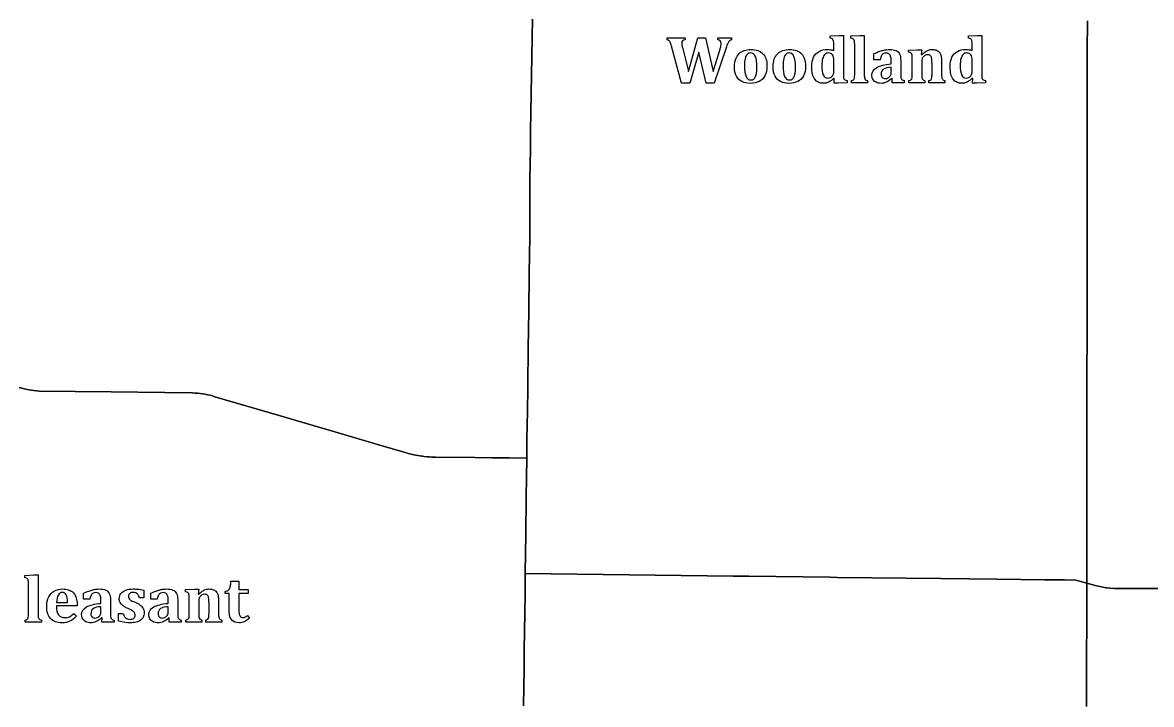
# Model space of a CAD drawing. Extents: x 0 to 800, y 146 to 730.
# Drawn here: x 543.7 to 671.9, y 456.5 to 533.9 of the extents above; entities that cross this region are included whole.
import ezdxf

# ---------------------------------------------------------------- set-up
doc = ezdxf.new("R2010")
doc.units = 0
doc.layers.get('0').update_dxf_attribs({"linetype": 'CONTINUOUS'})

msp = doc.modelspace()

# ---------------------------------------------------------------- linework, layer by layer
at = {"color": 1}
for points in [[(601.6, 534.30625), (601.546875, 530.078125), (601.50625, 527.940625), (601.465625, 525.821875), (601.38125, 521.628125), (601.378125, 519.515625), (601.334375, 516.1875), (601.31875, 514.009375), (601.3125, 511.815625), (601.30625, 509.61875), (601.271875, 507.503125), (601.24375, 505.4375), (601.1875, 501.1625), (601.13125, 496.934375), (601.078125, 492.70625), (601.034375, 489.521875), (601.021875, 488.478125), (600.990625, 486.28125), (600.965625, 484.46875), (598.9875, 484.490625), (597.046875, 484.5125), (595.06875, 484.528125), (590.603125, 484.58125), (590.159375, 484.59375), (589.934375, 484.60625), (589.7125, 484.621875), (589.26875, 484.665625), (589.18125, 484.684375), (589.046875, 484.7), (588.828125, 484.734375), (588.60625, 484.76875), (588.3875, 484.809375), (588.16875, 484.853125), (587.95, 484.9), (587.734375, 484.95), (587.515625, 485.003125), (587.303125, 485.0625), (587.159375, 485.103125), (584.278125, 485.95), (578.178125, 487.74375), (578.0125, 487.790625), (572.859375, 489.303125), (565.56875, 491.4375), (565.29375, 491.525), (565.01875, 491.6), (564.740625, 491.66875), (564.459375, 491.725), (564.178125, 491.775), (563.89375, 491.8125), (563.609375, 491.840625), (563.309375, 491.8625), (563.0125, 491.871875), (559.88125, 491.903125), (553.79375, 491.98125), (545.6125, 492.075), (544.70625, 492.18125), (544.265625, 492.25), (543.365625, 492.490625)], [(664.609375, 534.109375), (664.6, 533.40625), (664.584375, 531.325), (664.59375, 530.234375), (664.590625, 529.178125), (664.5875, 526.35625), (664.584375, 524.940625), (664.58125, 521.33125), (664.58125, 516.475), (664.571875, 514.5125), (664.575, 513.334375), (664.584375, 512.528125), (664.56875, 510.54375), (664.565625, 508.996875), (664.5625, 506.740625), (664.565625, 504.659375), (664.5625, 502.509375), (664.559375, 500.4), (664.559375, 498.284375), (664.553125, 494.059375), (664.55, 491.94375), (664.55, 491.44375), (664.546875, 489.840625), (664.546875, 487.734375), (664.55, 487.0125), (664.546875, 485.621875), (664.54375, 483.509375), (664.54375, 482.571875), (664.5375, 479.28125), (664.5375, 478.353125), (664.534375, 475.05625), (664.534375, 474.128125), (664.528125, 470.284375), (663.29375, 470.634375), (662.021875, 470.646875), (659.78125, 470.671875), (654.309375, 470.734375), (647.984375, 470.809375), (636.190625, 470.940625), (635.41875, 470.95), (626.1875, 471.05625), (624.39375, 471.078125), (612.596875, 471.221875), (606.696875, 471.29375), (600.796875, 471.36875), (600.828125, 473.690625), (600.853125, 475.8), (600.909375, 480.03125), (600.965625, 484.46875), (600.990625, 486.28125), (601.021875, 488.478125), (601.034375, 489.521875), (601.078125, 492.70625), (601.13125, 496.934375), (601.1875, 501.1625), (601.24375, 505.4375), (601.271875, 507.503125), (601.30625, 509.61875), (601.3125, 511.815625), (601.31875, 514.009375), (601.334375, 516.1875), (601.378125, 519.515625), (601.38125, 521.628125), (601.465625, 525.821875), (601.50625, 527.940625), (601.546875, 530.078125), (601.6, 534.30625)], [(664.528125, 470.284375), (664.534375, 474.128125), (664.534375, 475.05625), (664.5375, 478.353125), (664.5375, 479.28125), (664.54375, 482.571875), (664.54375, 483.509375), (664.546875, 485.621875), (664.55, 487.0125), (664.546875, 487.734375), (664.546875, 489.840625), (664.55, 491.44375), (664.55, 491.94375), (664.553125, 494.059375), (664.559375, 498.284375), (664.559375, 500.4), (664.5625, 502.509375), (664.565625, 504.659375), (664.5625, 506.740625), (664.565625, 508.996875), (664.56875, 510.54375), (664.584375, 512.528125), (664.575, 513.334375), (664.571875, 514.5125), (664.58125, 516.475), (664.58125, 521.33125), (664.584375, 524.940625), (664.5875, 526.35625), (664.590625, 529.178125), (664.59375, 530.234375), (664.584375, 531.325), (664.6, 533.40625), (664.609375, 534.109375)], [(543.365625, 492.490625), (544.265625, 492.25), (544.70625, 492.18125), (545.6125, 492.075), (553.79375, 491.98125), (559.88125, 491.903125), (563.0125, 491.871875), (563.309375, 491.8625), (563.609375, 491.840625), (563.89375, 491.8125), (564.178125, 491.775), (564.459375, 491.725), (564.740625, 491.66875), (565.01875, 491.6), (565.29375, 491.525), (565.56875, 491.4375), (572.859375, 489.303125), (578.0125, 487.790625), (578.178125, 487.74375), (584.278125, 485.95), (587.159375, 485.103125), (587.303125, 485.0625), (587.515625, 485.003125), (587.734375, 484.95), (587.95, 484.9), (588.16875, 484.853125), (588.3875, 484.809375), (588.60625, 484.76875), (588.828125, 484.734375), (589.046875, 484.7), (589.18125, 484.684375), (589.26875, 484.665625), (589.7125, 484.621875), (589.934375, 484.60625), (590.159375, 484.59375), (590.603125, 484.58125), (595.06875, 484.528125), (597.046875, 484.5125), (598.9875, 484.490625), (600.965625, 484.46875), (600.909375, 480.03125), (600.853125, 475.8), (600.828125, 473.690625), (600.796875, 471.36875), (600.76875, 469.040625), (600.740625, 466.928125), (600.71875, 464.809375), (600.6875, 462.703125), (600.659375, 460.590625), (600.63125, 458.475), (600.603125, 456.3625)], [(600.603125, 456.3625), (600.63125, 458.475), (600.659375, 460.590625), (600.6875, 462.703125), (600.71875, 464.809375), (600.740625, 466.928125), (600.76875, 469.040625), (600.796875, 471.36875), (606.696875, 471.29375), (612.596875, 471.221875), (624.39375, 471.078125), (626.1875, 471.05625), (635.41875, 470.95), (636.190625, 470.940625), (647.984375, 470.809375), (654.309375, 470.734375), (659.78125, 470.671875), (662.021875, 470.646875), (663.29375, 470.634375), (664.528125, 470.284375), (664.521875, 466.175)], [(664.5125, 456.28125), (664.5125, 458.465625), (664.515625, 460.653125), (664.51875, 461.953125), (664.51875, 462.840625), (664.521875, 465.03125), (664.521875, 466.175), (664.528125, 470.284375), (665.628125, 469.971875), (666.715625, 469.740625), (666.81875, 469.734375), (667.625, 469.684375), (670.315625, 469.665625), (675.484375, 469.659375)], [(675.484375, 469.659375), (670.315625, 469.665625), (667.625, 469.684375), (666.81875, 469.734375), (666.715625, 469.740625), (665.628125, 469.971875), (664.528125, 470.284375)], [(664.521875, 466.175), (664.521875, 465.03125), (664.51875, 462.840625), (664.51875, 461.953125), (664.515625, 460.653125), (664.5125, 458.465625), (664.5125, 456.28125)]]:
    msp.add_lwpolyline(points, dxfattribs=at)
at = {"color": 7}
for points in [[(616.921912, 531.944992), (616.921912, 532.192496), (618.939408, 532.192496), (618.939408, 531.944992)], [(618.665656, 530.973744), (619.314408, 528.367496), (620.390656, 532.192496), (621.23816, 532.192496), (622.115656, 528.367496), (622.906888, 530.90624)], [(622.651912, 531.944992), (622.651912, 532.192496), (624.215656, 532.192496), (624.215656, 531.944992)], [(635.398096, 532.140216), (635.398096, 532.391464), (636.436848, 532.443944), (636.905592, 532.443944), (636.905632, 528.168744)], [(637.76784, 532.1438), (637.76784, 532.391296), (638.806592, 532.443776), (639.275336, 532.443776), (639.275632, 528.157496)], [(651.103096, 532.140216), (651.103096, 532.391464), (652.141848, 532.443944), (652.610592, 532.443944), (652.610632, 528.168744)], [(623.626912, 531.157496), (622.220656, 527.047496), (621.32816, 527.047496), (620.480656, 530.568744), (619.475656, 527.047496), (618.53816, 527.047496), (617.409408, 531.247496)], [(635.82188, 530.75272), (635.82188, 531.093968)], [(638.191536, 528.157536), (638.191536, 531.082536)], [(644.30444, 530.538712), (644.30444, 530.793712), (645.331944, 530.823712), (645.80444, 530.823712), (645.7482, 530.283712), (645.79316, 530.272432)], [(651.52688, 530.75272), (651.52688, 531.093968)], [(635.821888, 528.314992), (635.821888, 529.563744)], [(641.079424, 529.698712), (640.370672, 529.698712), (640.370672, 530.381208)], [(642.331896, 529.211208), (642.331896, 529.567464)], [(643.415672, 529.597448), (643.415672, 528.134944)], [(644.720632, 528.153712), (644.720632, 529.69496)], [(645.804384, 529.601208), (645.804384, 528.157464)], [(648.05068, 529.529912), (648.05068, 528.157416)], [(651.526888, 528.314992), (651.526888, 529.563744)], [(625.681864, 528.989992), (625.681888, 528.989992)], [(630.061864, 528.989992), (630.061888, 528.989992)], [(642.335632, 528.22124), (642.335632, 528.843744)], [(646.966912, 528.153744), (646.966912, 529.154992)], [(626.341888, 527.013744), (626.341888, 527.013744)], [(630.721888, 527.013744), (630.721888, 527.013744)], [(637.318112, 527.324992), (637.318112, 527.073744), (636.298112, 527.039984), (635.84436, 527.039984), (635.87812, 527.579984), (635.82188, 527.583984)], [(639.650608, 527.32124), (639.650608, 527.073744), (637.813112, 527.073744), (637.813112, 527.32124)], [(642.459384, 527.564992), (642.403144, 527.583712)], [(643.82064, 527.321136), (643.82064, 527.07364), (642.42564, 527.07364), (642.459384, 527.564992)], [(646.16436, 527.321208), (646.16436, 527.073712), (644.353112, 527.073712), (644.353112, 527.321208)], [(648.429384, 527.073744), (646.610632, 527.073744), (646.610632, 527.32124)], [(648.429408, 527.321152), (648.429384, 527.073744)], [(653.023112, 527.324992), (653.023112, 527.073744), (652.003112, 527.039984), (651.54936, 527.039984), (651.58312, 527.579984), (651.52688, 527.583984)], [(543.987016, 470.908968), (543.987016, 471.156464), (545.025768, 471.208944), (545.49452, 471.208944), (545.494728, 466.922736)], [(567.394752, 470.496488), (568.291, 470.496488), (568.291, 469.558992), (569.359752, 469.558992), (569.359752, 469.09024), (568.291, 469.09024), (568.291, 467.398992)], [(544.410712, 466.922696), (544.410712, 469.847696)], [(551.378528, 468.46396), (550.669776, 468.46396), (550.669776, 469.146456)], [(557.506032, 469.499016), (557.506032, 468.625264), (557.011032, 468.625264)], [(559.013528, 468.46396), (558.304776, 468.46396), (558.304776, 469.146456)], [(562.238544, 469.30396), (562.238544, 469.55896), (563.26604, 469.58896), (563.738544, 469.58896), (563.682304, 469.04896), (563.727264, 469.03768)], [(567.207224, 466.993992), (567.207224, 469.09024), (566.73848, 469.09024), (566.73848, 469.348992)], [(549.953448, 467.687768), (547.575944, 467.687768)], [(547.594728, 468.092736), (548.84348, 468.092736)], [(552.630992, 467.976456), (552.630992, 468.332704)], [(553.714776, 468.362688), (553.714776, 466.900192)], [(560.265992, 467.976456), (560.265992, 468.332704)], [(561.349776, 468.362688), (561.349776, 466.900192)], [(562.654736, 466.91896), (562.654736, 468.460208)], [(563.73848, 468.366456), (563.73848, 466.922704)], [(564.901, 466.918992), (564.901, 467.92024)], [(565.984792, 468.295168), (565.984792, 466.922664)], [(549.552192, 466.85152), (549.855976, 466.521488)], [(552.634728, 466.986488), (552.634728, 467.608992)], [(554.63352, 465.955296), (554.63352, 466.851544), (555.135976, 466.851488)], [(560.269728, 466.986488), (560.269728, 467.608992)], [(569.250984, 466.603984), (569.487232, 466.288992)], [(545.869712, 466.086488), (545.869712, 465.838992), (544.032208, 465.838992), (544.032208, 466.086488)], [(552.75848, 466.33024), (552.70224, 466.34896)], [(554.119824, 466.086464), (554.119824, 465.838968), (552.724824, 465.838968), (552.75848, 466.33024)], [(560.39348, 466.33024), (560.33724, 466.34896)], [(561.754744, 466.086464), (561.754744, 465.838968), (560.359744, 465.838968), (560.39348, 466.33024)], [(564.098464, 466.086456), (564.098464, 465.83896), (562.287208, 465.83896), (562.287208, 466.086456)], [(566.36348, 465.838992), (564.544728, 465.838992), (564.544728, 466.086488)], [(566.36352, 466.086408), (566.36348, 465.838992)]]:
    msp.add_lwpolyline(points, dxfattribs=at)
for points in [[(617.120656, 531.854992), (617.068176, 531.894992), (617.001904, 531.924992), (616.921912, 531.944992)], [(617.26316, 531.674992), (617.22068, 531.754992), (617.17316, 531.814984), (617.120656, 531.854992)], [(618.650656, 531.83624), (618.588176, 531.77872), (618.556904, 531.697488), (618.556912, 531.592496)], [(618.939408, 531.944992), (618.809408, 531.929952), (618.71316, 531.893712), (618.650656, 531.83624)], [(622.938784, 531.83812), (622.875024, 531.89932), (622.7794, 531.934984), (622.651912, 531.944992)], [(623.034408, 531.55124), (623.0344, 531.68124), (623.002568, 531.776864), (622.938784, 531.83812)], [(623.98316, 531.83812), (623.92068, 531.78684), (623.8644, 531.714984), (623.814408, 531.622496)], [(624.215656, 531.944992), (624.123152, 531.924992), (624.045648, 531.889392), (623.98316, 531.83812)], [(635.656848, 532.053968), (635.609328, 532.086448), (635.523096, 532.115168), (635.398096, 532.140216)], [(635.76372, 531.917088), (635.73996, 531.975808), (635.70436, 532.021464), (635.656848, 532.053968)], [(635.8106, 531.662088), (635.8034, 531.773336), (635.78748, 531.858336), (635.76372, 531.917088)], [(637.996592, 532.07628), (637.949072, 532.10124), (637.87284, 532.1238), (637.76784, 532.1438)], [(638.107216, 531.976904), (638.080976, 532.018184), (638.044096, 532.051304), (637.996592, 532.07628)], [(638.163456, 531.811904), (638.152176, 531.880624), (638.133456, 531.935656), (638.107216, 531.976904)], [(638.185936, 531.556904), (638.181936, 531.658152), (638.174656, 531.743152), (638.163456, 531.811904)], [(651.361848, 532.053968), (651.314328, 532.086448), (651.228096, 532.115168), (651.103096, 532.140216)], [(651.46872, 531.917088), (651.44496, 531.975808), (651.40936, 532.021464), (651.361848, 532.053968)], [(651.5156, 531.662088), (651.5084, 531.773336), (651.49248, 531.858336), (651.46872, 531.917088)], [(617.409408, 531.247496), (617.354448, 531.452488), (617.305656, 531.594984), (617.26316, 531.674992)], [(618.556912, 531.592496), (618.556904, 531.459992), (618.593152, 531.253736), (618.665656, 530.973744)], [(622.906888, 530.90624), (622.941848, 531.02124), (622.971848, 531.136864), (622.996888, 531.25312)], [(622.996888, 531.25312), (623.021848, 531.36936), (623.034408, 531.468736), (623.034408, 531.55124)], [(623.814408, 531.622496), (623.764408, 531.529992), (623.701904, 531.374992), (623.626912, 531.157496)], [(625.066888, 530.384992), (625.23188, 530.544992), (625.42876, 530.663112), (625.657512, 530.739368)], [(625.657512, 530.739368), (625.886256, 530.815608), (626.134384, 530.853736), (626.401888, 530.853744)], [(626.386896, 530.463744), (626.216888, 530.463736), (626.08064, 530.409984), (625.978144, 530.302496)], [(626.913768, 530.064368), (626.795016, 530.330616), (626.619392, 530.463736), (626.386896, 530.463744)], [(626.401888, 530.853744), (627.00688, 530.853736), (627.463128, 530.69436), (627.770632, 530.375616)], [(629.446888, 530.384992), (629.61188, 530.544992), (629.80876, 530.663112), (630.037512, 530.739368)], [(630.037512, 530.739368), (630.266256, 530.815608), (630.514384, 530.853736), (630.781888, 530.853744)], [(630.766896, 530.463744), (630.596888, 530.463736), (630.46064, 530.409984), (630.358144, 530.302496)], [(631.293768, 530.064368), (631.175016, 530.330616), (630.999392, 530.463736), (630.766896, 530.463744)], [(630.781888, 530.853744), (631.38688, 530.853736), (631.843128, 530.69436), (632.150632, 530.375616)], [(633.52688, 529.967104), (633.664376, 530.258352), (633.868752, 530.478976), (634.14, 530.628984)], [(634.14, 530.628984), (634.411248, 530.778976), (634.738128, 530.853976), (635.120624, 530.853984)], [(635.195632, 530.463744), (635.040632, 530.463736), (634.907512, 530.408144), (634.796264, 530.296864)], [(635.120624, 530.853984), (635.230624, 530.853976), (635.338752, 530.846784), (635.445, 530.833344)], [(635.668136, 530.242496), (635.565632, 530.389992), (635.408136, 530.463736), (635.195632, 530.463744)], [(635.445, 530.833344), (635.551248, 530.819584), (635.676872, 530.792704), (635.82188, 530.75272)], [(635.82188, 531.093968), (635.821872, 531.361464), (635.81788, 531.55084), (635.8106, 531.662088)], [(638.191536, 531.082536), (638.191536, 531.297528), (638.189936, 531.455656), (638.185936, 531.556904)], [(640.370672, 530.381208), (640.600672, 530.483704), (640.791928, 530.562456), (640.944424, 530.617464)], [(640.944424, 530.617464), (641.096928, 530.672424), (641.247552, 530.71808), (641.396304, 530.754336)], [(641.396304, 530.754336), (641.545048, 530.790576), (641.678176, 530.816176), (641.795672, 530.831216)], [(641.795672, 530.831216), (641.913176, 530.846176), (642.030672, 530.853696), (642.148176, 530.853696)], [(642.148176, 530.853696), (642.450672, 530.853688), (642.692544, 530.813696), (642.8738, 530.733696)], [(642.8738, 530.733696), (643.055048, 530.653688), (643.190672, 530.523688), (643.280672, 530.343696)], [(644.557568, 530.450584), (644.508848, 530.484344), (644.42444, 530.513704), (644.30444, 530.538712)], [(645.79316, 530.272432), (645.94816, 530.409928), (646.084408, 530.518048), (646.201912, 530.5968)], [(646.201912, 530.5968), (646.319408, 530.67552), (646.442528, 530.738048), (646.57128, 530.784304)], [(646.57128, 530.784304), (646.700032, 530.830544), (646.835656, 530.853664), (646.97816, 530.853664)], [(646.97816, 530.853664), (647.183152, 530.853656), (647.353152, 530.824304), (647.48816, 530.765536)], [(647.48816, 530.765536), (647.623152, 530.706816), (647.732528, 530.62116), (647.81628, 530.508664)], [(647.81628, 530.508664), (647.900032, 530.39616), (647.960032, 530.258656), (647.99628, 530.09616)], [(649.23188, 529.967104), (649.369376, 530.258352), (649.573752, 530.478976), (649.845, 530.628984)], [(649.845, 530.628984), (650.116248, 530.778976), (650.443128, 530.853976), (650.825624, 530.853984)], [(650.900632, 530.463744), (650.745632, 530.463736), (650.612512, 530.408144), (650.501264, 530.296864)], [(650.825624, 530.853984), (650.935624, 530.853976), (651.043752, 530.846784), (651.15, 530.833344)], [(651.373136, 530.242496), (651.270632, 530.389992), (651.113136, 530.463736), (650.900632, 530.463744)], [(651.15, 530.833344), (651.256248, 530.819584), (651.381872, 530.792704), (651.52688, 530.75272)], [(651.52688, 531.093968), (651.526872, 531.361464), (651.52288, 531.55084), (651.5156, 531.662088)], [(624.541888, 528.907496), (624.541888, 529.242488), (624.588128, 529.532488), (624.680632, 529.777496)], [(624.680632, 529.777496), (624.773136, 530.022488), (624.90188, 530.224992), (625.066888, 530.384992)], [(625.753144, 529.818744), (625.705624, 529.603736), (625.681864, 529.327488), (625.681864, 528.989992)], [(625.978144, 530.302496), (625.87564, 530.194992), (625.80064, 530.033736), (625.753144, 529.818744)], [(627.091896, 528.858744), (627.091888, 529.39624), (627.032536, 529.798112), (626.913768, 530.064368)], [(627.770632, 530.375616), (628.078128, 530.056864), (628.23188, 529.589992), (628.231888, 528.974992)], [(628.921888, 528.907496), (628.921888, 529.242488), (628.968128, 529.532488), (629.060632, 529.777496)], [(629.060632, 529.777496), (629.153136, 530.022488), (629.28188, 530.224992), (629.446888, 530.384992)], [(630.133144, 529.818744), (630.085624, 529.603736), (630.061864, 529.327488), (630.061864, 528.989992)], [(630.358144, 530.302496), (630.25564, 530.194992), (630.18064, 530.033736), (630.133144, 529.818744)], [(631.471896, 528.858744), (631.471888, 529.39624), (631.412536, 529.798112), (631.293768, 530.064368)], [(632.150632, 530.375616), (632.458128, 530.056864), (632.61188, 529.589992), (632.611888, 528.974992)], [(633.320624, 528.892736), (633.320624, 529.317728), (633.389344, 529.675856), (633.52688, 529.967104)], [(634.545008, 529.814992), (634.488768, 529.604992), (634.460632, 529.35624), (634.460632, 529.068744)], [(634.796264, 530.296864), (634.685008, 530.185616), (634.601256, 530.024992), (634.545008, 529.814992)], [(635.821888, 529.563744), (635.82188, 529.868736), (635.770608, 530.094992), (635.668136, 530.242496)], [(640.68752, 528.811832), (641.048768, 529.02308), (641.596888, 529.156208), (642.331896, 529.211208)], [(641.229424, 530.161832), (641.161904, 530.050584), (641.111928, 529.896208), (641.079424, 529.698712)], [(641.456304, 530.388712), (641.372552, 530.348712), (641.296928, 530.27308), (641.229424, 530.161832)], [(641.754424, 530.448712), (641.639424, 530.448704), (641.540048, 530.428712), (641.456304, 530.388712)], [(642.050672, 530.371832), (641.968176, 530.423112), (641.869424, 530.448712), (641.754424, 530.448712)], [(642.253176, 530.105584), (642.200696, 530.231832), (642.133176, 530.320584), (642.050672, 530.371832)], [(642.331896, 529.567464), (642.331888, 529.79996), (642.305656, 529.979336), (642.253176, 530.105584)], [(643.280672, 530.343696), (643.370672, 530.163688), (643.415672, 529.914944), (643.415672, 529.597448)], [(644.666312, 530.319336), (644.642552, 530.373096), (644.606312, 530.416832), (644.557568, 530.450584)], [(644.711272, 530.105584), (644.704872, 530.194336), (644.689992, 530.265584), (644.666312, 530.319336)], [(644.720632, 529.69496), (644.720632, 529.87996), (644.717432, 530.016832), (644.711272, 530.105584)], [(645.909384, 529.933088), (645.839384, 529.829336), (645.804384, 529.718704), (645.804384, 529.601208)], [(646.168136, 530.176832), (646.065632, 530.118112), (645.979384, 530.036832), (645.909384, 529.933088)], [(646.464384, 530.26496), (646.369384, 530.26496), (646.270632, 530.2356), (646.168136, 530.176832)], [(646.636888, 530.24248), (646.591848, 530.25744), (646.534384, 530.26496), (646.464384, 530.26496)], [(646.756888, 530.17312), (646.721848, 530.2044), (646.681848, 530.22752), (646.636888, 530.24248)], [(646.852512, 530.05312), (646.823792, 530.10184), (646.791872, 530.141864), (646.756888, 530.17312)], [(646.920032, 529.87124), (646.903792, 529.94372), (646.881312, 530.004368), (646.852512, 530.05312)], [(646.955632, 529.591864), (646.948432, 529.705616), (646.936272, 529.798736), (646.920032, 529.87124)], [(646.966912, 529.154992), (646.966904, 529.332488), (646.962912, 529.478112), (646.955632, 529.591864)], [(647.99628, 530.09616), (648.03252, 529.933656), (648.05068, 529.744912), (648.05068, 529.529912)], [(649.025624, 528.892736), (649.025624, 529.317728), (649.094344, 529.675856), (649.23188, 529.967104)], [(650.250008, 529.814992), (650.193768, 529.604992), (650.165632, 529.35624), (650.165632, 529.068744)], [(650.501264, 530.296864), (650.390008, 530.185616), (650.306256, 530.024992), (650.250008, 529.814992)], [(651.526888, 529.563744), (651.52688, 529.868736), (651.475608, 530.094992), (651.373136, 530.242496)], [(624.766888, 527.825616), (624.61688, 528.109368), (624.541888, 528.469992), (624.541888, 528.907496)], [(625.681888, 528.989992), (625.68188, 528.459992), (625.741248, 528.06312), (625.860008, 527.799368)], [(626.94376, 527.797496), (626.99752, 527.924992), (627.035632, 528.07812), (627.058136, 528.256864)], [(627.058136, 528.256864), (627.080616, 528.435616), (627.091896, 528.63624), (627.091896, 528.858744)], [(628.231888, 528.974992), (628.23188, 528.539992), (628.155648, 528.175616), (628.003136, 527.881864)], [(629.146888, 527.825616), (628.996888, 528.109368), (628.921888, 528.469992), (628.921888, 528.907496)], [(630.061888, 528.989992), (630.06188, 528.459992), (630.121248, 528.06312), (630.240008, 527.799368)], [(631.32376, 527.797496), (631.37752, 527.924992), (631.415632, 528.07812), (631.438136, 528.256864)], [(631.438136, 528.256864), (631.460616, 528.435616), (631.471896, 528.63624), (631.471896, 528.858744)], [(632.611888, 528.974992), (632.61188, 528.539992), (632.535648, 528.175616), (632.383136, 527.881864)], [(633.66, 527.482736), (633.433752, 527.795232), (633.320624, 528.265232), (633.320624, 528.892736)], [(634.460632, 529.068744), (634.460632, 528.57624), (634.514392, 528.208744), (634.621888, 527.96624)], [(634.621888, 527.96624), (634.729384, 527.723744), (634.89688, 527.602488), (635.124384, 527.602496)], [(635.445008, 527.68312), (635.551256, 527.73688), (635.640632, 527.819368), (635.713136, 527.930616)], [(635.713136, 527.930616), (635.785616, 528.041864), (635.82188, 528.169992), (635.821888, 528.314992)], [(636.905632, 528.168744), (636.905632, 527.978744), (636.908832, 527.839992), (636.914992, 527.752496)], [(638.184336, 527.78816), (638.189136, 527.874408), (638.191536, 527.997528), (638.191536, 528.157536)], [(639.275632, 528.157496), (639.275632, 527.919992), (639.282832, 527.75624), (639.298112, 527.66624)], [(640.14564, 527.943712), (640.14564, 528.311208), (640.326272, 528.600584), (640.68752, 528.811832)], [(640.26752, 527.45996), (640.186272, 527.59996), (640.14564, 527.761208), (640.14564, 527.943712)], [(641.475008, 528.62624), (641.28876, 528.49124), (641.195632, 528.293744), (641.195632, 528.033744)], [(641.195632, 528.033744), (641.195632, 527.878744), (641.238112, 527.760616), (641.323136, 527.679368)], [(642.335632, 528.843744), (641.948136, 528.833744), (641.661256, 528.76124), (641.475008, 528.62624)], [(642.245632, 527.894992), (642.305632, 527.997488), (642.335632, 528.10624), (642.335632, 528.22124)], [(643.415672, 528.134944), (643.415672, 527.969944), (643.419672, 527.84244), (643.426952, 527.752448)], [(644.696232, 527.662464), (644.712472, 527.752456), (644.720632, 527.916208), (644.720632, 528.153712)], [(645.804384, 528.157464), (645.804384, 527.91996), (645.811584, 527.75496), (645.826864, 527.662464)], [(646.942512, 527.660616), (646.958752, 527.751864), (646.966912, 527.91624), (646.966912, 528.153744)], [(648.05068, 528.157416), (648.05068, 528.047408), (648.05228, 527.944288), (648.05628, 527.84804)], [(649.365, 527.482736), (649.138752, 527.795232), (649.025624, 528.265232), (649.025624, 528.892736)], [(650.165632, 529.068744), (650.165632, 528.57624), (650.219392, 528.208744), (650.326888, 527.96624)], [(650.326888, 527.96624), (650.434384, 527.723744), (650.60188, 527.602488), (650.829384, 527.602496)], [(651.150008, 527.68312), (651.256256, 527.73688), (651.345632, 527.819368), (651.418136, 527.930616)], [(651.418136, 527.930616), (651.490616, 528.041864), (651.52688, 528.169992), (651.526888, 528.314992)], [(652.610632, 528.168744), (652.610632, 527.978744), (652.613832, 527.839992), (652.619992, 527.752496)], [(625.391256, 527.206864), (625.125008, 527.335616), (624.91688, 527.541864), (624.766888, 527.825616)], [(626.341888, 527.013744), (625.974384, 527.013744), (625.657504, 527.078144), (625.391256, 527.206864)], [(625.860008, 527.799368), (625.97876, 527.535616), (626.158136, 527.403744), (626.398136, 527.403744)], [(627.350632, 527.227496), (627.068128, 527.084992), (626.73188, 527.013744), (626.341888, 527.013744)], [(626.398136, 527.403744), (626.530632, 527.403744), (626.641256, 527.437504), (626.730008, 527.504992)], [(626.730008, 527.504992), (626.81876, 527.572512), (626.890008, 527.669992), (626.94376, 527.797496)], [(628.003136, 527.881864), (627.850632, 527.58812), (627.633128, 527.369992), (627.350632, 527.227496)], [(629.771256, 527.206864), (629.505008, 527.335616), (629.29688, 527.541864), (629.146888, 527.825616)], [(630.721888, 527.013744), (630.354384, 527.013744), (630.037512, 527.078144), (629.771256, 527.206864)], [(630.240008, 527.799368), (630.35876, 527.535616), (630.538136, 527.403744), (630.778136, 527.403744)], [(631.730632, 527.227496), (631.448128, 527.084992), (631.11188, 527.013744), (630.721888, 527.013744)], [(630.778136, 527.403744), (630.910632, 527.403744), (631.021256, 527.437504), (631.110008, 527.504992)], [(631.110008, 527.504992), (631.19876, 527.572512), (631.270008, 527.669992), (631.32376, 527.797496)], [(632.383136, 527.881864), (632.230632, 527.58812), (632.013128, 527.369992), (631.730632, 527.227496)], [(634.68188, 527.013984), (634.226872, 527.013984), (633.886248, 527.170232), (633.66, 527.482736)], [(635.253752, 527.162104), (635.055, 527.06336), (634.864376, 527.013984), (634.68188, 527.013984)], [(635.124384, 527.602496), (635.23188, 527.602488), (635.33876, 527.629376), (635.445008, 527.68312)], [(635.82188, 527.583984), (635.641872, 527.40148), (635.452496, 527.260856), (635.253752, 527.162104)], [(636.914992, 527.752496), (636.921392, 527.664992), (636.935632, 527.594992), (636.958112, 527.542496)], [(636.958112, 527.542496), (636.980592, 527.490016), (637.016832, 527.446864), (637.066864, 527.41312)], [(637.066864, 527.41312), (637.116864, 527.37936), (637.200608, 527.35), (637.318112, 527.324992)], [(637.813112, 527.32124), (637.888072, 527.33876), (637.946864, 527.3594), (637.98936, 527.38316)], [(637.98936, 527.38316), (638.03184, 527.40692), (638.06496, 527.43444), (638.088736, 527.465656)], [(638.088736, 527.465656), (638.112496, 527.496936), (638.133136, 527.536936), (638.150576, 527.585656)], [(638.150576, 527.585656), (638.168096, 527.634376), (638.179296, 527.701904), (638.184336, 527.78816)], [(639.298112, 527.66624), (639.313152, 527.57624), (639.343712, 527.504368), (639.389984, 527.450616)], [(639.389984, 527.450616), (639.436224, 527.396856), (639.523112, 527.353744), (639.650608, 527.32124)], [(640.62752, 527.131832), (640.468768, 527.210552), (640.348768, 527.31996), (640.26752, 527.45996)], [(641.188144, 527.013712), (640.973144, 527.013712), (640.786264, 527.053072), (640.62752, 527.131832)], [(641.805016, 527.148712), (641.611264, 527.058712), (641.40564, 527.013712), (641.188144, 527.013712)], [(641.323136, 527.679368), (641.408136, 527.59812), (641.525632, 527.557488), (641.675632, 527.557496)], [(641.675632, 527.557496), (641.790632, 527.557488), (641.899384, 527.588136), (642.001888, 527.649368)], [(642.403144, 527.583712), (642.198144, 527.383712), (641.998768, 527.238712), (641.805016, 527.148712)], [(642.001888, 527.649368), (642.104384, 527.710648), (642.185632, 527.792488), (642.245632, 527.894992)], [(643.426952, 527.752448), (643.434152, 527.66244), (643.446312, 527.595568), (643.462552, 527.551816)], [(643.462552, 527.551816), (643.478792, 527.508056), (643.499432, 527.473096), (643.524392, 527.446816)], [(643.524392, 527.446816), (643.549352, 527.420576), (643.579992, 527.399296), (643.616272, 527.383056)], [(643.616272, 527.383056), (643.652512, 527.366816), (643.72064, 527.346176), (643.82064, 527.321136)], [(644.353112, 527.321208), (644.473112, 527.353688), (644.556232, 527.396168), (644.602488, 527.448712)], [(644.602488, 527.448712), (644.648728, 527.501192), (644.680008, 527.572456), (644.696232, 527.662464)], [(645.826864, 527.662464), (645.841824, 527.56996), (645.872464, 527.496832), (645.918736, 527.443088)], [(645.918736, 527.443088), (645.964976, 527.389328), (646.046856, 527.348712), (646.16436, 527.321208)], [(646.610632, 527.32124), (646.725632, 527.34876), (646.805632, 527.3894), (646.850632, 527.44312)], [(646.850632, 527.44312), (646.895592, 527.49688), (646.926232, 527.569368), (646.942512, 527.660616)], [(648.05628, 527.84804), (648.06028, 527.751784), (648.0694, 527.674912), (648.08444, 527.617416)], [(648.08444, 527.617416), (648.09948, 527.559896), (648.12004, 527.51304), (648.14628, 527.476784)], [(648.14628, 527.476784), (648.17252, 527.440544), (648.2094, 527.409904), (648.256912, 527.384912)], [(648.256912, 527.384912), (648.304432, 527.359952), (648.361904, 527.338672), (648.429408, 527.321152)], [(650.38688, 527.013984), (649.93188, 527.013984), (649.591248, 527.170232), (649.365, 527.482736)], [(650.958752, 527.162104), (650.76, 527.06336), (650.569376, 527.013984), (650.38688, 527.013984)], [(650.829384, 527.602496), (650.93688, 527.602488), (651.04376, 527.629376), (651.150008, 527.68312)], [(651.52688, 527.583984), (651.346872, 527.40148), (651.157496, 527.260856), (650.958752, 527.162104)], [(652.619992, 527.752496), (652.626392, 527.664992), (652.640632, 527.594992), (652.663112, 527.542496)], [(652.663112, 527.542496), (652.685592, 527.490016), (652.721832, 527.446864), (652.771864, 527.41312)], [(652.771864, 527.41312), (652.821864, 527.37936), (652.905608, 527.35), (653.023112, 527.324992)], [(544.215768, 470.841448), (544.168248, 470.866408), (544.092016, 470.888968), (543.987016, 470.908968)], [(544.326392, 470.742072), (544.300152, 470.783352), (544.263272, 470.816472), (544.215768, 470.841448)], [(544.382632, 470.577072), (544.371352, 470.645792), (544.352632, 470.700816), (544.326392, 470.742072)], [(544.405112, 470.322072), (544.401112, 470.42332), (544.393832, 470.50832), (544.382632, 470.577072)], [(544.410712, 469.847696), (544.410712, 470.062696), (544.409112, 470.220824), (544.405112, 470.322072)], [(567.340352, 469.99024), (567.364112, 470.125232), (567.382192, 470.293984), (567.394752, 470.496488)], [(546.707856, 468.724616), (546.859104, 469.01836), (547.07348, 469.240864), (547.350976, 469.392112)], [(547.350976, 469.392112), (547.628472, 469.54336), (547.950976, 469.618984), (548.31848, 469.618992)], [(548.25848, 469.228992), (548.065976, 469.228984), (547.912848, 469.131488), (547.799104, 468.936488)], [(548.69348, 468.947736), (548.603472, 469.13524), (548.458472, 469.228984), (548.25848, 469.228992)], [(548.31848, 469.618992), (548.545976, 469.618984), (548.745352, 469.592752), (548.9166, 469.540272)], [(548.9166, 469.540272), (549.087848, 469.487792), (549.234728, 469.41464), (549.357224, 469.320896)], [(549.357224, 469.320896), (549.479728, 469.227144), (549.580976, 469.114016), (549.660976, 468.98152)], [(549.660976, 468.98152), (549.755976, 468.824016), (549.827224, 468.644016), (549.874728, 468.44152)], [(550.669776, 469.146456), (550.899776, 469.248952), (551.091024, 469.327704), (551.243528, 469.382704)], [(551.243528, 469.382704), (551.396024, 469.437664), (551.546648, 469.483328), (551.6954, 469.519584)], [(551.7554, 469.15396), (551.671648, 469.11396), (551.596024, 469.038328), (551.528528, 468.92708)], [(551.6954, 469.519584), (551.844144, 469.555824), (551.977272, 469.581424), (552.094776, 469.596464)], [(552.053528, 469.21396), (551.93852, 469.213952), (551.839144, 469.19396), (551.7554, 469.15396)], [(552.349776, 469.13708), (552.267272, 469.18836), (552.16852, 469.21396), (552.053528, 469.21396)], [(552.094776, 469.596464), (552.212272, 469.611504), (552.329776, 469.618944), (552.447272, 469.618944)], [(552.552272, 468.870832), (552.499792, 468.99708), (552.432272, 469.085832), (552.349776, 469.13708)], [(552.447272, 469.618944), (552.749768, 469.618936), (552.991648, 469.578944), (553.172896, 469.498944)], [(553.172896, 469.498944), (553.354144, 469.418936), (553.489768, 469.288936), (553.579776, 469.108944)], [(553.579776, 469.108944), (553.669768, 468.928936), (553.714768, 468.680192), (553.714776, 468.362688)], [(554.71228, 468.523992), (554.71228, 468.748984), (554.77732, 468.943984), (554.90728, 469.108992)], [(554.90728, 469.108992), (555.03728, 469.273984), (555.222904, 469.400232), (555.46416, 469.487736)], [(555.46416, 469.487736), (555.705408, 469.575232), (555.981032, 469.618984), (556.291032, 469.618992)], [(555.904784, 469.116528), (555.80728, 469.041568), (555.758528, 468.936528), (555.758536, 468.801528)], [(556.298536, 469.229032), (556.133528, 469.229024), (556.00228, 469.191512), (555.904784, 469.116528)], [(556.291032, 469.618992), (556.473528, 469.618984), (556.65228, 469.611792), (556.82728, 469.596512)], [(556.594784, 469.178392), (556.51228, 469.212152), (556.413528, 469.229032), (556.298536, 469.229032)], [(556.821656, 468.996512), (556.752936, 469.084008), (556.67728, 469.144632), (556.594784, 469.178392)], [(557.011032, 468.625264), (556.953512, 468.785264), (556.890408, 468.909008), (556.821656, 468.996512)], [(556.82728, 469.596512), (557.00228, 469.581472), (557.228528, 469.548992), (557.506032, 469.499016)], [(558.304776, 469.146456), (558.534776, 469.248952), (558.726024, 469.327704), (558.878528, 469.382704)], [(558.878528, 469.382704), (559.031024, 469.437664), (559.181648, 469.483328), (559.3304, 469.519584)], [(559.3904, 469.15396), (559.306648, 469.11396), (559.231024, 469.038328), (559.163528, 468.92708)], [(559.3304, 469.519584), (559.479152, 469.555824), (559.612272, 469.581424), (559.729776, 469.596464)], [(559.688528, 469.21396), (559.57352, 469.213952), (559.474152, 469.19396), (559.3904, 469.15396)], [(559.984776, 469.13708), (559.902272, 469.18836), (559.80352, 469.21396), (559.688528, 469.21396)], [(559.729776, 469.596464), (559.847272, 469.611504), (559.964776, 469.618944), (560.082272, 469.618944)], [(560.187272, 468.870832), (560.134792, 468.99708), (560.067272, 469.085832), (559.984776, 469.13708)], [(560.082272, 469.618944), (560.384776, 469.618936), (560.626648, 469.578944), (560.807896, 469.498944)], [(560.807896, 469.498944), (560.989144, 469.418936), (561.124768, 469.288936), (561.214776, 469.108944)], [(561.214776, 469.108944), (561.304768, 468.928936), (561.349768, 468.680192), (561.349776, 468.362688)], [(562.491664, 469.215832), (562.442944, 469.249592), (562.358544, 469.278952), (562.238544, 469.30396)], [(562.600416, 469.084584), (562.576656, 469.138344), (562.540416, 469.18208), (562.491664, 469.215832)], [(562.645376, 468.870832), (562.638976, 468.959576), (562.624096, 469.030832), (562.600416, 469.084584)], [(563.727264, 469.03768), (563.882264, 469.175184), (564.018512, 469.283304), (564.136016, 469.362056)], [(564.39848, 469.030208), (564.303472, 469.030208), (564.204728, 469.000848), (564.102224, 468.94208)], [(564.136016, 469.362056), (564.253512, 469.440776), (564.37664, 469.503304), (564.505392, 469.54956)], [(564.570976, 469.007728), (564.526016, 469.022688), (564.468472, 469.030208), (564.39848, 469.030208)], [(564.505392, 469.54956), (564.634136, 469.5958), (564.769768, 469.61892), (564.912264, 469.61892)], [(564.690976, 468.938368), (564.656016, 468.969648), (564.616016, 468.992768), (564.570976, 469.007728)], [(564.912264, 469.61892), (565.117264, 469.618912), (565.287264, 469.58956), (565.422264, 469.530792)], [(565.422264, 469.530792), (565.557264, 469.472072), (565.66664, 469.386416), (565.750392, 469.27392)], [(565.750392, 469.27392), (565.834136, 469.161416), (565.894136, 469.023912), (565.930392, 468.861416)], [(566.73848, 469.348992), (566.890976, 469.373952), (567.00348, 469.411472), (567.075976, 469.461488)], [(567.075976, 469.461488), (567.148456, 469.511488), (567.204728, 469.57836), (567.244728, 469.662112)], [(567.244728, 469.662112), (567.284728, 469.745864), (567.316568, 469.855232), (567.340352, 469.99024)], [(546.480976, 467.676488), (546.480976, 468.081488), (546.556576, 468.430864), (546.707856, 468.724616)], [(546.9216, 466.257112), (546.627848, 466.575864), (546.480976, 467.048992), (546.480976, 467.676488)], [(547.575944, 467.687768), (547.578344, 467.235272), (547.659072, 466.902144), (547.817824, 466.6884)], [(547.799104, 468.936488), (547.685352, 468.741488), (547.617224, 468.46024), (547.594728, 468.092736)], [(548.84348, 468.092736), (548.83348, 468.47524), (548.78348, 468.76024), (548.69348, 468.947736)], [(549.874728, 468.44152), (549.924728, 468.234016), (549.950968, 467.982768), (549.953448, 467.687768)], [(550.986616, 467.57708), (551.347864, 467.788328), (551.895992, 467.921456), (552.630992, 467.976456)], [(551.528528, 468.92708), (551.461008, 468.815832), (551.411024, 468.661456), (551.378528, 468.46396)], [(552.630992, 468.332704), (552.630992, 468.565208), (552.604752, 468.744576), (552.552272, 468.870832)], [(554.791, 468.148992), (554.73852, 468.261488), (554.71228, 468.386488), (554.71228, 468.523992)], [(555.004752, 467.843368), (554.914752, 467.934616), (554.843504, 468.036488), (554.791, 468.148992)], [(555.321624, 467.597736), (555.200376, 467.670216), (555.094752, 467.752112), (555.004752, 467.843368)], [(555.758536, 468.801528), (555.758528, 468.706528), (555.776056, 468.62528), (555.811016, 468.557776)], [(555.811016, 468.557776), (555.845976, 468.490256), (555.908512, 468.424648), (555.99852, 468.360904)], [(555.99852, 468.360904), (556.088512, 468.297144), (556.262264, 468.211528), (556.519768, 468.104032)], [(556.519768, 468.104032), (556.754768, 468.006528), (556.946016, 467.904656), (557.09352, 467.798408)], [(557.09352, 467.798408), (557.241016, 467.692152), (557.353512, 467.569656), (557.431016, 467.430904)], [(558.621616, 467.57708), (558.982864, 467.788328), (559.530992, 467.921456), (560.265992, 467.976456)], [(559.163528, 468.92708), (559.096008, 468.815832), (559.046024, 468.661456), (559.013528, 468.46396)], [(560.265992, 468.332704), (560.265992, 468.565208), (560.239752, 468.744576), (560.187272, 468.870832)], [(562.654736, 468.460208), (562.654736, 468.645208), (562.651536, 468.78208), (562.645376, 468.870832)], [(563.84348, 468.698336), (563.77348, 468.594576), (563.738472, 468.483952), (563.73848, 468.366456)], [(564.102224, 468.94208), (563.999728, 468.88336), (563.913472, 468.80208), (563.84348, 468.698336)], [(564.7866, 468.818368), (564.75788, 468.867088), (564.72596, 468.907112), (564.690976, 468.938368)], [(564.85412, 468.636488), (564.83788, 468.708968), (564.8154, 468.769608), (564.7866, 468.818368)], [(564.88972, 468.357112), (564.88252, 468.470864), (564.87036, 468.563984), (564.85412, 468.636488)], [(564.901, 467.92024), (564.901, 468.097736), (564.897, 468.24336), (564.88972, 468.357112)], [(565.930392, 468.861416), (565.966632, 468.698912), (565.984792, 468.510168), (565.984792, 468.295168)], [(544.369752, 466.350824), (544.387272, 466.399544), (544.398472, 466.467072), (544.403512, 466.553328)], [(544.403512, 466.553328), (544.408312, 466.639576), (544.410712, 466.762696), (544.410712, 466.922696)], [(545.494728, 466.922736), (545.494728, 466.68524), (545.501928, 466.521488), (545.517208, 466.431488)], [(545.517208, 466.431488), (545.532248, 466.341488), (545.562808, 466.269616), (545.609088, 466.215864)], [(547.817824, 466.6884), (547.976568, 466.474648), (548.21844, 466.367768), (548.543448, 466.367768)], [(548.543448, 466.367768), (548.73344, 466.367768), (548.904696, 466.403368), (549.057192, 466.474648)], [(549.057192, 466.474648), (549.209696, 466.545928), (549.374696, 466.67152), (549.552192, 466.85152)], [(549.855976, 466.521488), (549.600976, 466.251488), (549.348472, 466.06024), (549.09848, 465.947736)], [(550.444744, 466.70896), (550.444744, 467.076456), (550.625368, 467.365832), (550.986616, 467.57708)], [(550.566616, 466.225208), (550.485368, 466.365208), (550.444744, 466.526456), (550.444744, 466.70896)], [(551.774104, 467.391488), (551.587848, 467.256488), (551.494728, 467.058992), (551.494728, 466.798992)], [(551.494728, 466.798992), (551.494728, 466.643992), (551.537208, 466.525864), (551.622224, 466.444616)], [(551.622224, 466.444616), (551.707224, 466.36336), (551.824728, 466.322736), (551.974728, 466.322736)], [(552.634728, 467.608992), (552.247224, 467.598992), (551.960352, 467.526488), (551.774104, 467.391488)], [(551.974728, 466.322736), (552.089728, 466.322736), (552.198472, 466.353376), (552.300976, 466.414616)], [(552.300976, 466.414616), (552.403472, 466.475896), (552.48472, 466.557736), (552.544728, 466.66024)], [(552.544728, 466.66024), (552.604728, 466.762736), (552.63472, 466.871488), (552.634728, 466.986488)], [(553.714776, 466.900192), (553.714768, 466.735192), (553.718776, 466.607688), (553.726056, 466.517688)], [(553.726056, 466.517688), (553.733256, 466.427688), (553.745416, 466.360816), (553.761656, 466.317064)], [(555.135976, 466.851488), (555.195976, 466.623992), (555.290976, 466.45336), (555.420976, 466.339616)], [(555.709752, 467.398992), (555.572248, 467.458992), (555.442872, 467.52524), (555.321624, 467.597736)], [(556.229128, 467.138368), (556.127872, 467.204608), (555.954752, 467.291488), (555.709752, 467.398992)], [(556.446624, 466.93024), (556.402864, 467.00272), (556.330376, 467.072112), (556.229128, 467.138368)], [(556.367848, 466.296488), (556.464096, 466.381488), (556.512224, 466.50524), (556.512224, 466.667736)], [(556.512224, 466.667736), (556.512224, 466.77024), (556.490384, 466.857736), (556.446624, 466.93024)], [(557.434768, 466.422152), (557.359728, 466.275904), (557.25476, 466.15528), (557.119768, 466.06028)], [(557.431016, 467.430904), (557.508536, 467.292152), (557.547264, 467.13028), (557.547264, 466.94528)], [(557.547264, 466.94528), (557.547264, 466.742776), (557.509744, 466.5684), (557.434768, 466.422152)], [(558.079744, 466.70896), (558.079744, 467.076456), (558.260368, 467.365832), (558.621616, 467.57708)], [(558.201616, 466.225208), (558.120368, 466.365208), (558.079744, 466.526456), (558.079744, 466.70896)], [(559.409104, 467.391488), (559.222848, 467.256488), (559.129728, 467.058992), (559.129728, 466.798992)], [(559.129728, 466.798992), (559.129728, 466.643992), (559.172208, 466.525864), (559.257224, 466.444616)], [(559.257224, 466.444616), (559.342224, 466.36336), (559.459728, 466.322736), (559.609728, 466.322736)], [(560.269728, 467.608992), (559.882224, 467.598992), (559.595352, 467.526488), (559.409104, 467.391488)], [(559.609728, 466.322736), (559.724728, 466.322736), (559.833472, 466.353376), (559.935976, 466.414616)], [(559.935976, 466.414616), (560.038472, 466.475896), (560.119728, 466.557736), (560.179728, 466.66024)], [(560.179728, 466.66024), (560.239728, 466.762736), (560.269728, 466.871488), (560.269728, 466.986488)], [(561.349776, 466.900192), (561.349768, 466.735192), (561.353776, 466.607688), (561.361056, 466.517688)], [(561.361056, 466.517688), (561.368256, 466.427688), (561.380416, 466.360816), (561.396656, 466.317064)], [(562.536584, 466.21396), (562.582824, 466.26644), (562.614104, 466.337704), (562.630336, 466.427704)], [(562.630336, 466.427704), (562.646576, 466.517704), (562.654736, 466.681456), (562.654736, 466.91896)], [(563.73848, 466.922704), (563.738472, 466.685208), (563.74568, 466.520208), (563.76096, 466.427704)], [(563.76096, 466.427704), (563.77592, 466.335208), (563.80656, 466.26208), (563.85284, 466.208336)], [(564.784728, 466.208368), (564.829688, 466.262128), (564.860328, 466.334616), (564.8766, 466.425864)], [(564.8766, 466.425864), (564.89284, 466.517112), (564.901, 466.681488), (564.901, 466.918992)], [(565.984792, 466.922664), (565.984784, 466.812664), (565.986392, 466.709544), (565.990392, 466.613296)], [(565.990392, 466.613296), (565.994392, 466.51704), (566.003512, 466.440168), (566.018552, 466.382664)], [(567.482856, 466.080864), (567.299104, 466.282112), (567.207224, 466.586488), (567.207224, 466.993992)], [(568.291, 467.398992), (568.291, 467.116488), (568.30412, 466.907736), (568.33036, 466.772736)], [(568.33036, 466.772736), (568.3566, 466.637736), (568.401, 466.53836), (568.463488, 466.474616)], [(568.463488, 466.474616), (568.525968, 466.410856), (568.60348, 466.378992), (568.695984, 466.378992)], [(568.695984, 466.378992), (568.765984, 466.378992), (568.82848, 466.385392), (568.883488, 466.397712)], [(568.883488, 466.397712), (568.938448, 466.410192), (568.996608, 466.432752), (569.057864, 466.465232)], [(569.057864, 466.465232), (569.119144, 466.497712), (569.18348, 466.543952), (569.250984, 466.603984)], [(544.032208, 466.086488), (544.107168, 466.104008), (544.16596, 466.124648), (544.208464, 466.148328)], [(544.208464, 466.148328), (544.250944, 466.172088), (544.284064, 466.199608), (544.307832, 466.230824)], [(544.307832, 466.230824), (544.331592, 466.262104), (544.352232, 466.302104), (544.369752, 466.350824)], [(545.609088, 466.215864), (545.655328, 466.162104), (545.742208, 466.118992), (545.869712, 466.086488)], [(548.235976, 465.778992), (547.653472, 465.778992), (547.215352, 465.938368), (546.9216, 466.257112)], [(549.09848, 465.947736), (548.848472, 465.83524), (548.560976, 465.778992), (548.235976, 465.778992)], [(550.926616, 465.89708), (550.767864, 465.9758), (550.647864, 466.085208), (550.566616, 466.225208)], [(551.48724, 465.77896), (551.27224, 465.77896), (551.085368, 465.81832), (550.926616, 465.89708)], [(552.10412, 465.91396), (551.910368, 465.82396), (551.704744, 465.77896), (551.48724, 465.77896)], [(552.70224, 466.34896), (552.49724, 466.14896), (552.297864, 466.00396), (552.10412, 465.91396)], [(553.761656, 466.317064), (553.777896, 466.273304), (553.798536, 466.238344), (553.823576, 466.212064)], [(553.823576, 466.212064), (553.848536, 466.185824), (553.879176, 466.164544), (553.915448, 466.148304)], [(553.915448, 466.148304), (553.951688, 466.132064), (554.019816, 466.111424), (554.119824, 466.086464)], [(556.009768, 465.779048), (555.597264, 465.779048), (555.138512, 465.837768), (554.63352, 465.955296)], [(555.420976, 466.339616), (555.550976, 466.225864), (555.724728, 466.168992), (555.942224, 466.168992)], [(555.942224, 466.168992), (556.129728, 466.168992), (556.2716, 466.211472), (556.367848, 466.296488)], [(556.634144, 465.848408), (556.445392, 465.802168), (556.237264, 465.779048), (556.009768, 465.779048)], [(557.119768, 466.06028), (556.984768, 465.96528), (556.822888, 465.894656), (556.634144, 465.848408)], [(558.561616, 465.89708), (558.402864, 465.9758), (558.282864, 466.085208), (558.201616, 466.225208)], [(559.12224, 465.77896), (558.90724, 465.77896), (558.720368, 465.81832), (558.561616, 465.89708)], [(559.73912, 465.91396), (559.545368, 465.82396), (559.339744, 465.77896), (559.12224, 465.77896)], [(560.33724, 466.34896), (560.13224, 466.14896), (559.932864, 466.00396), (559.73912, 465.91396)], [(561.396656, 466.317064), (561.412896, 466.273304), (561.433536, 466.238344), (561.458496, 466.212064)], [(561.458496, 466.212064), (561.483456, 466.185824), (561.514096, 466.164544), (561.550368, 466.148304)], [(561.550368, 466.148304), (561.586608, 466.132064), (561.654736, 466.111424), (561.754744, 466.086464)], [(562.287208, 466.086456), (562.407208, 466.118936), (562.490336, 466.161416), (562.536584, 466.21396)], [(563.85284, 466.208336), (563.89908, 466.154576), (563.98096, 466.11396), (564.098464, 466.086456)], [(564.544728, 466.086488), (564.659728, 466.114008), (564.739728, 466.154648), (564.784728, 466.208368)], [(566.018552, 466.382664), (566.033512, 466.325144), (566.054152, 466.278288), (566.080392, 466.24204)], [(566.080392, 466.24204), (566.106632, 466.2058), (566.143512, 466.17516), (566.191016, 466.150168)], [(566.191016, 466.150168), (566.238536, 466.125208), (566.296016, 466.103928), (566.36352, 466.086408)], [(568.317224, 465.778992), (567.944728, 465.778992), (567.6666, 465.879616), (567.482856, 466.080864)], [(568.887232, 465.893368), (568.707224, 465.817128), (568.517224, 465.778992), (568.317224, 465.778992)], [(569.487232, 466.288992), (569.267224, 466.101488), (569.067224, 465.969616), (568.887232, 465.893368)]]:
    msp.add_open_spline(points, degree=3, dxfattribs=at)

doc.saveas('drawing.dxf')
